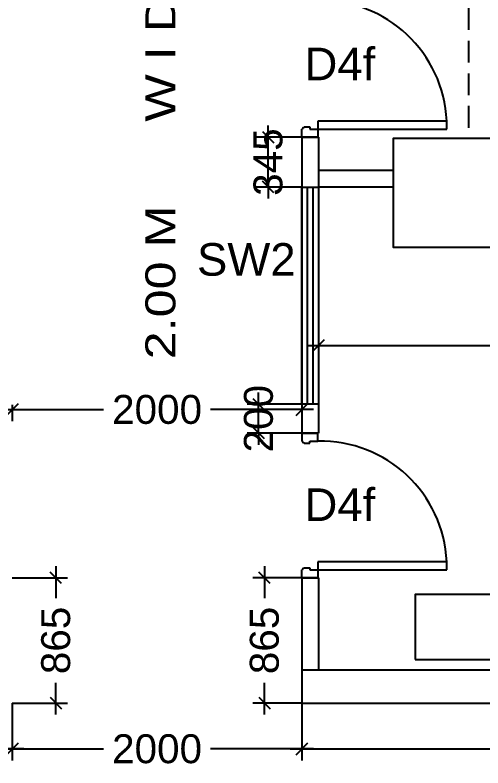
# Model space of a CAD drawing. Extents: x 6345096 to 6738923, y -6490958 to -6305885.
# Drawn here: x 6638437 to 6641668, y -6389618 to -6384416 of the extents above; entities that cross this region are included whole.
import ezdxf
from ezdxf.enums import TextEntityAlignment as Align

# ---------------------------------------------------------------- set-up
doc = ezdxf.new("R2010")
doc.units = 0
doc.header["$LTSCALE"] = 600
doc.header["$MEASUREMENT"] = 0
doc.header["$PDMODE"] = 35
doc.linetypes.add('HIDDEN', pattern=[0.375, 0.25, -0.125])
doc.layers.get('0').update_dxf_attribs({"linetype": 'CONTINUOUS'})
doc.layers.get('Defpoints').update_dxf_attribs({"linetype": 'CONTINUOUS'})
for name, color, linetype in [('8', 8, 'CONTINUOUS'), ('DOOR', 32, 'CONTINUOUS'), ('HS', 251, 'CONTINUOUS'), ('joinery', 7, 'CONTINUOUS'), ('LA-column', 3, 'CONTINUOUS'), ('TXT', 6, 'CONTINUOUS'), ('Walls', 7, 'CONTINUOUS'), ('WIN', 151, 'CONTINUOUS'), ('Working Dim', 5, 'CONTINUOUS')]:
    doc.layers.add(name, color=color, linetype=linetype)
doc.styles.add('ari', font='arial.ttf')
doc.styles.add('ARIAL', font='arial.ttf')
doc.dimstyles.new('int. dim', dxfattribs={"dimtxt": 200, "dimasz": 80, "dimexe": 80, "dimexo": 0, "dimgap": 70, "dimtad": 0, "dimdec": 0, "dimzin": 12, "dimdsep": 46, "dimtxsty": 'ari', "dimblk": 'OBLIQUE', "dimcen": 2, "dimdle": 80, "dimclrd": 256, "dimclre": 256, "dimclrt": 6, "dimadec": 0, "dimazin": 0, "dimtfac": 1, "dimtdec": 0, "dimtix": 1, "dimtmove": 2, "dimatfit": 3, "dimfxl": 1, "dimtolj": 1, "dimtzin": 0, "dimlwd": -1, "dimlwe": -1, "dimarcsym": 0})

# ---------------------------------------------------------------- blocks, each defined once
blk = doc.blocks.new('1000')
at = {"layer": 'DOOR'}
for p, q in [((0, -100), (0, 0)), ((0, 0), (49.7, 0)), ((49.7, 0), (49.7, -2.2)), ((63.2, -13.5), (61, -13.5)), ((63.2, -13.5), (63.2, -49.5)), ((836.8, -13.5), (836.8, -49.5)), ((836.8, -13.5), (839, -13.5)), ((850.3, 0), (850.3, -2.2)), ((900, 0), (850.3, 0)), ((900, -100), (900, 0)), ((63.2, -49.5), (49.7, -49.5)), ((49.7, -49.5), (49.7, -100)), ((836.8, -49.5), (850.3, -49.5)), ((850.3, -49.5), (850.3, -100)), ((49.7, -100), (0, -100)), ((49.7, -100), (49.7, -900.6)), ((100.2, -100), (49.7, -100)), ((100.2, -900.6), (100.2, -100)), ((850.3, -100), (900, -100)), ((49.7, -900.6), (100.2, -900.6))]:
    blk.add_line(p, q, dxfattribs=at)
for centre, major_axis, start_param, end_param in [((49.7, -13.5), (-7.95, 7.95), 3.926991, 5.497787), ((850.3, -13.5), (7.95, 7.95), 0.785398, 2.356194)]:
    blk.add_ellipse(centre, major_axis=major_axis, ratio=1, start_param=start_param, end_param=end_param, dxfattribs=at)
at = {"layer": 'DOOR', "color": 145}
blk.add_ellipse((64.3, -115.3), major_axis=(-519.7, 589.8), ratio=1, start_param=2.464943, end_param=4.009476, dxfattribs=at)
blk = doc.blocks.new('_Oblique')
at = {"color": 0, "linetype": 'ByBlock', "lineweight": -2}
blk.add_line((-0.5, -0.5), (0.5, 0.5), dxfattribs=at)
blk = doc.blocks.new('*D2163')
at = {"layer": 'Defpoints', "color": 0, "transparency": 16777216}
for p in [(6638417.6, -6387110), (6640417.6, -6387110), (6638417.6, -6387142.3)]:
    blk.add_point(p, dxfattribs=at)
at = {"layer": 'Working Dim', "transparency": 16777216}
for p, q in [((6638417.6, -6387110), (6638417.6, -6387222.3)), ((6640417.6, -6387110), (6640417.6, -6387222.3)), ((6638337.6, -6387142.3), (6639047.6, -6387142.3)), ((6640497.6, -6387142.3), (6639787.6, -6387142.3))]:
    blk.add_line(p, q, dxfattribs=at)
at = {"layer": 'Working Dim', "transparency": 16777216, "xscale": 80, "yscale": 80, "zscale": 80, "rotation": 180}
blk.add_blockref('_Oblique', (6638417.6, -6387142.3), dxfattribs=at)
at = {"layer": 'Working Dim', "transparency": 16777216, "xscale": 80, "yscale": 80, "zscale": 80}
blk.add_blockref('_Oblique', (6640417.6, -6387142.3), dxfattribs=at)
at = {"layer": 'Working Dim', "color": 6, "transparency": 16777216, "insert": (6639417.6, -6387142.3), "char_height": 200, "attachment_point": 5, "style": 'ari'}
blk.add_mtext('\\A1;2000', dxfattribs=at)
blk = doc.blocks.new('*D2174')
at = {"layer": 'Defpoints', "color": 0, "transparency": 16777216}
for p in [(6640531.6, -6386420.6), (6646661.2, -6386420.6), (6646661.2, -6386700)]:
    blk.add_point(p, dxfattribs=at)
at = {"layer": 'Working Dim', "transparency": 16777216}
for p, q in [((6640531.6, -6386420.6), (6640531.6, -6386780)), ((6646661.2, -6386420.6), (6646661.2, -6386780)), ((6640451.6, -6386700), (6643227.6, -6386700)), ((6646741.2, -6386700), (6643965.3, -6386700))]:
    blk.add_line(p, q, dxfattribs=at)
at = {"layer": 'Working Dim', "transparency": 16777216, "xscale": 80, "yscale": 80, "zscale": 80, "rotation": 180}
blk.add_blockref('_Oblique', (6640531.6, -6386700), dxfattribs=at)
at = {"layer": 'Working Dim', "transparency": 16777216, "xscale": 80, "yscale": 80, "zscale": 80}
blk.add_blockref('_Oblique', (6646661.2, -6386700), dxfattribs=at)
at = {"layer": 'Working Dim', "color": 6, "transparency": 16777216, "insert": (6643596.4, -6386700), "char_height": 200, "attachment_point": 5, "style": 'ari'}
blk.add_mtext('\\A1;6130', dxfattribs=at)
blk = doc.blocks.new('A$C2CD672AE')
at = {"layer": 'Walls', "color": 8, "linetype": 'HIDDEN'}
blk.add_line((111249.6, 73404.3), (111249.6, 71154.2), dxfattribs=at)
blk = doc.blocks.new('*D2463')
at = {"layer": 'Defpoints', "color": 0, "transparency": 16777216}
for p in [(6635921.9, -6389169.7, 3.4), (6638417.6, -6389169.7, -2.5), (6638417.6, -6389486.8)]:
    blk.add_point(p, dxfattribs=at)
at = {"layer": 'Working Dim', "transparency": 16777216}
for p, q in [((6635921.9, -6389169.7), (6635921.9, -6389566.8)), ((6638417.6, -6389169.7), (6638417.6, -6389566.8)), ((6635841.9, -6389486.8), (6636798.7, -6389486.8)), ((6638497.6, -6389486.8), (6637540.8, -6389486.8))]:
    blk.add_line(p, q, dxfattribs=at)
at = {"layer": 'Working Dim', "transparency": 16777216, "xscale": 80, "yscale": 80, "zscale": 80, "rotation": 180}
blk.add_blockref('_Oblique', (6635921.9, -6389486.8), dxfattribs=at)
at = {"layer": 'Working Dim', "transparency": 16777216, "xscale": 80, "yscale": 80, "zscale": 80}
blk.add_blockref('_Oblique', (6638417.6, -6389486.8), dxfattribs=at)
at = {"layer": 'Working Dim', "color": 6, "transparency": 16777216, "insert": (6637169.7, -6389486.8), "char_height": 200, "attachment_point": 5, "style": 'ari'}
blk.add_mtext('\\A1;2495', dxfattribs=at)
blk = doc.blocks.new('*D2464')
at = {"layer": 'Defpoints', "color": 0, "transparency": 16777216}
for p in [(6638417.6, -6389169.7, -2.5), (6640417.6, -6389169.7, -2.5), (6640417.6, -6389486.8)]:
    blk.add_point(p, dxfattribs=at)
at = {"layer": 'Working Dim', "transparency": 16777216}
for p, q in [((6638417.6, -6389169.7), (6638417.6, -6389566.8)), ((6640417.6, -6389169.7), (6640417.6, -6389566.8)), ((6638337.6, -6389486.8), (6639047.6, -6389486.8)), ((6640497.6, -6389486.8), (6639787.6, -6389486.8))]:
    blk.add_line(p, q, dxfattribs=at)
at = {"layer": 'Working Dim', "transparency": 16777216, "xscale": 80, "yscale": 80, "zscale": 80, "rotation": 180}
blk.add_blockref('_Oblique', (6638417.6, -6389486.8), dxfattribs=at)
at = {"layer": 'Working Dim', "transparency": 16777216, "xscale": 80, "yscale": 80, "zscale": 80}
blk.add_blockref('_Oblique', (6640417.6, -6389486.8), dxfattribs=at)
at = {"layer": 'Working Dim', "color": 6, "transparency": 16777216, "insert": (6639417.6, -6389486.8), "char_height": 200, "attachment_point": 5, "style": 'ari'}
blk.add_mtext('\\A1;2000', dxfattribs=at)
blk = doc.blocks.new('*D2465')
at = {"layer": 'Defpoints', "color": 0, "transparency": 16777216}
for p in [(6640417.6, -6389169.7, -2.5), (6646890.3, -6389169.7), (6646890.3, -6389486.8)]:
    blk.add_point(p, dxfattribs=at)
at = {"layer": 'Working Dim', "transparency": 16777216}
for p, q in [((6640417.6, -6389169.7), (6640417.6, -6389566.8)), ((6646890.3, -6389169.7), (6646890.3, -6389566.8)), ((6640337.6, -6389486.8), (6643284, -6389486.8)), ((6646970.3, -6389486.8), (6644023.9, -6389486.8))]:
    blk.add_line(p, q, dxfattribs=at)
at = {"layer": 'Working Dim', "transparency": 16777216, "xscale": 80, "yscale": 80, "zscale": 80, "rotation": 180}
blk.add_blockref('_Oblique', (6640417.6, -6389486.8), dxfattribs=at)
at = {"layer": 'Working Dim', "transparency": 16777216, "xscale": 80, "yscale": 80, "zscale": 80}
blk.add_blockref('_Oblique', (6646890.3, -6389486.8), dxfattribs=at)
at = {"layer": 'Working Dim', "color": 6, "transparency": 16777216, "insert": (6643654, -6389486.8), "char_height": 200, "attachment_point": 5, "style": 'ari'}
blk.add_mtext('\\A1;6475', dxfattribs=at)
blk = doc.blocks.new('*D2467')
at = {"layer": 'Defpoints', "color": 0, "transparency": 16777216}
for p in [(6640159.5, -6388304.7), (6640417.6, -6388304.7, 3.4), (6640417.6, -6389169.8)]:
    blk.add_point(p, dxfattribs=at)
at = {"layer": 'Working Dim', "transparency": 16777216}
for p, q in [((6640159.5, -6388224.7), (6640159.5, -6388445.4)), ((6640417.6, -6388304.7), (6640079.5, -6388304.7)), ((6640159.5, -6389249.8), (6640159.5, -6389029.1)), ((6640417.6, -6389169.8), (6640079.5, -6389169.8))]:
    blk.add_line(p, q, dxfattribs=at)
at = {"layer": 'Working Dim', "transparency": 16777216, "xscale": 80, "yscale": 80, "zscale": 80}
for p, rotation in [((6640159.5, -6388304.7), 90), ((6640159.5, -6389169.8), 270)]:
    blk.add_blockref('_Oblique', p, dxfattribs=dict(at, rotation=rotation))
at = {"layer": 'Working Dim', "color": 6, "transparency": 16777216, "insert": (6640159.5, -6388737.2), "char_height": 200, "attachment_point": 5, "rotation": 90, "style": 'ari'}
blk.add_mtext('\\A1;865', dxfattribs=at)
blk = doc.blocks.new('*D2576')
at = {"layer": 'Defpoints', "color": 0, "transparency": 16777216}
for p in [(6638417.6, -6388304.7, 3.4), (6638718.5, -6388304.7), (6638417.6, -6389169.7)]:
    blk.add_point(p, dxfattribs=at)
at = {"layer": 'Working Dim', "transparency": 16777216}
for p, q in [((6638718.5, -6388224.7), (6638718.5, -6388445.4)), ((6638417.6, -6388304.7), (6638798.5, -6388304.7)), ((6638718.5, -6389249.7), (6638718.5, -6389029)), ((6638417.6, -6389169.7), (6638798.5, -6389169.7))]:
    blk.add_line(p, q, dxfattribs=at)
at = {"layer": 'Working Dim', "transparency": 16777216, "xscale": 80, "yscale": 80, "zscale": 80}
for p, rotation in [((6638718.5, -6388304.7), 90), ((6638718.5, -6389169.7), 270)]:
    blk.add_blockref('_Oblique', p, dxfattribs=dict(at, rotation=rotation))
at = {"layer": 'Working Dim', "color": 6, "transparency": 16777216, "insert": (6638718.5, -6388737.2), "char_height": 200, "attachment_point": 5, "rotation": 90, "style": 'ari'}
blk.add_mtext('\\A1;865', dxfattribs=at)
blk = doc.blocks.new('*D2577')
at = {"layer": 'Defpoints', "color": 0, "transparency": 16777216}
for p in [(6640118.9, -6387105.3), (6640417.6, -6387105.3), (6640417.6, -6387304.7, 3.4)]:
    blk.add_point(p, dxfattribs=at)
at = {"layer": 'Working Dim', "transparency": 16777216}
for p, q in [((6640118.9, -6387105.3), (6640118.9, -6387025.3)), ((6640417.6, -6387105.3), (6640038.9, -6387105.3)), ((6640118.9, -6387304.7), (6640118.9, -6387105.3)), ((6640417.6, -6387304.7), (6640038.9, -6387304.7)), ((6640118.9, -6387304.7), (6640118.9, -6387384.7))]:
    blk.add_line(p, q, dxfattribs=at)
at = {"layer": 'Working Dim', "transparency": 16777216, "xscale": 80, "yscale": 80, "zscale": 80}
for p, rotation in [((6640118.9, -6387105.3), 270), ((6640118.9, -6387304.7), 90)]:
    blk.add_blockref('_Oblique', p, dxfattribs=dict(at, rotation=rotation))
at = {"layer": 'Working Dim', "color": 6, "transparency": 16777216, "insert": (6640118.9, -6387205), "char_height": 200, "attachment_point": 5, "rotation": 90, "style": 'ari'}
blk.add_mtext('\\A1;200', dxfattribs=at)
blk = doc.blocks.new('*D2578')
at = {"layer": 'Defpoints', "color": 0, "transparency": 16777216}
for p in [(6640185, -6385259.9), (6640417.6, -6385259.9, -3.4), (6640417.6, -6385604.9)]:
    blk.add_point(p, dxfattribs=at)
at = {"layer": 'Working Dim', "transparency": 16777216}
for p, q in [((6640185, -6385259.9), (6640185, -6385179.9)), ((6640417.6, -6385259.9), (6640105, -6385259.9)), ((6640185, -6385604.9), (6640185, -6385259.9)), ((6640417.6, -6385604.9), (6640105, -6385604.9)), ((6640185, -6385604.9), (6640185, -6385684.9))]:
    blk.add_line(p, q, dxfattribs=at)
at = {"layer": 'Working Dim', "transparency": 16777216, "xscale": 80, "yscale": 80, "zscale": 80}
for p, rotation in [((6640185, -6385259.9), 270), ((6640185, -6385604.9), 90)]:
    blk.add_blockref('_Oblique', p, dxfattribs=dict(at, rotation=rotation))
at = {"layer": 'Working Dim', "color": 6, "transparency": 16777216, "insert": (6640185, -6385432.4), "char_height": 200, "attachment_point": 5, "rotation": 90, "style": 'ari'}
blk.add_mtext('\\A1;345', dxfattribs=at)

msp = doc.modelspace()

# ---------------------------------------------------------------- linework, layer by layer
at = {"layer": 'LA-column', "color": 2, "elevation": 3.421}
for points in [[(6641799.354, -6386019.668), (6641799.354, -6385269.668), (6641049.354, -6385269.668), (6641049.354, -6386019.668)], [(6641199.359, -6388869.723), (6641799.359, -6388869.723), (6641799.359, -6388419.723), (6641199.359, -6388419.723)]]:
    msp.add_lwpolyline(points, close=True, dxfattribs=at)
at = {"layer": 'Walls', "linetype": 'Continuous'}
for p, q in [((6640417.629, -6385259.852), (6640417.629, -6387304.723, 6.841)), ((6640417.629, -6385259.852, -3.421), (6640532.629, -6385259.852, -3.421)), ((6640532.629, -6385259.852), (6640532.629, -6387304.723)), ((6640417.629, -6387304.723, 3.421), (6640532.629, -6387304.723, 3.421)), ((6640417.629, -6388304.723, 6.841), (6640417.629, -6389169.734, -2.471)), ((6640417.629, -6388304.723, 3.421), (6640532.629, -6388304.723, 3.421)), ((6640532.629, -6388304.723), (6640532.629, -6388940.182))]:
    msp.add_line(p, q, dxfattribs=at)
at = {"layer": 'Walls'}
for p, q in [((6641049.354, -6385489.852), (6640532.629, -6385489.852)), ((6641049.354, -6385604.852), (6640532.629, -6385604.852)), ((6640417.629, -6388940.182), (6646660.295, -6388940.182)), ((6640417.629, -6389169.734), (6646890.295, -6389169.734))]:
    msp.add_line(p, q, dxfattribs=at)
at = {"layer": 'WIN', "linetype": 'Continuous'}
for points in [[(6640417.638, -6385604.852), (6640532.629, -6385604.852), (6640532.629, -6387105.261), (6640417.638, -6387105.261)], [(6640457.638, -6385604.852), (6640492.629, -6385604.852), (6640492.629, -6387105.261), (6640457.638, -6387105.261)]]:
    msp.add_lwpolyline(points, close=True, dxfattribs=at)

# ---------------------------------------------------------------- block references
at = {"layer": 'DOOR', "linetype": 'Continuous', "xscale": 1.111111108213692, "yscale": 1.111111108213692, "zscale": 1.111111108213692, "rotation": 90.00001306273684}
for p in [(6640417.629, -6385259.852, -3.421), (6640417.629, -6388304.723, 3.421)]:
    msp.add_blockref('1000', p, dxfattribs=at)
at = {"layer": 'HS'}
msp.add_blockref('A$C2CD672AE', (6530319.294, -6456423.902, 8.17), dxfattribs=at)

# ---------------------------------------------------------------- texts
at = {"layer": '8', "color": 6, "style": 'ari'}
for p in [(6640680.546, -6384866.868, -1.419), (6640680.546, -6387911.739, 5.423)]:
    msp.add_text('D4f', height=225, dxfattribs=at).set_placement(p, align=Align.CENTER)
at = {"layer": 'joinery', "style": 'ari'}
msp.add_text('SW2', height=225, dxfattribs=at).set_placement((6640034.017, -6386217.144), align=Align.CENTER)
at = {"layer": 'TXT', "color": 7, "style": 'ARIAL', "width": 1.2}
msp.add_text('2.00 M      W I D E      C O R R I D O R', height=207.36, rotation=90, dxfattribs=at).set_placement((6639544.305, -6383801.663), align=Align.CENTER)

# ---------------------------------------------------------------- dimensions: what is measured, and where the dimension line sits
at = {"layer": 'Working Dim'}
for base, p1, p2, picture, middle in [((6640184.997, -6385259.852), (6640417.629, -6385604.852), (6640417.629, -6385259.852, -3.421), '*D2578', (6640184.997, -6385432.352)), ((6638718.486, -6388304.723), (6638417.629, -6389169.667), (6638417.629, -6388304.723, 3.421), '*D2576', (6638718.486, -6388737.195)), ((6640159.492, -6388304.723), (6640417.629, -6389169.754), (6640417.628, -6388304.723, 3.421), '*D2467', (6640159.492, -6388737.239))]:
    dim = msp.add_linear_dim(base=base, p1=p1, p2=p2, angle=90, dimstyle='int. dim', dxfattribs=at)
    dim.commit()
    dim.dimension.update_dxf_attribs({"geometry": picture, "text_midpoint": middle})
at = {"layer": 'Working Dim', "color": 6}
for base, p1, p2, picture, middle in [((6646661.238, -6386700.012), (6640531.629, -6386420.635), (6646661.238, -6386420.635), '*D2174', (6643596.433, -6386700.012)), ((6638417.629, -6387142.296), (6640417.629, -6387110.033), (6638417.629, -6387110.033), '*D2163', (6639417.629, -6387142.296))]:
    dim = msp.add_linear_dim(base=base, p1=p1, p2=p2, angle=180, dimstyle='int. dim', override={"dimtxt": 200, "dimarcsym": 1}, dxfattribs=at)
    dim.commit()
    dim.dimension.update_dxf_attribs({"geometry": picture, "text_midpoint": middle})
at = {"layer": 'Working Dim'}
dim = msp.add_linear_dim(base=(6640118.938, -6387105.261), p1=(6640417.628, -6387304.723, 3.421), p2=(6640417.638, -6387105.261), angle=90, text='200', dimstyle='int. dim', dxfattribs=at)
dim.commit()
dim.dimension.update_dxf_attribs({"geometry": '*D2577', "text_midpoint": (6640118.938, -6387204.992)})
for base, p1, p2, text, picture, middle in [((6638417.629, -6389486.816), (6635921.855, -6389169.73, 3.421), (6638417.629, -6389169.667, -2.471), '2495', '*D2463', (6637169.742, -6389486.816)), ((6646890.295, -6389486.816), (6640417.629, -6389169.734, -2.471), (6646890.295, -6389169.734), '6475', '*D2465', (6643653.962, -6389486.816))]:
    dim = msp.add_linear_dim(base=base, p1=p1, p2=p2, text=text, dimstyle='int. dim', dxfattribs=at)
    dim.commit()
    dim.dimension.update_dxf_attribs({"geometry": picture, "text_midpoint": middle})
dim = msp.add_linear_dim(base=(6640417.629, -6389486.816), p1=(6638417.629, -6389169.667, -2.471), p2=(6640417.629, -6389169.734, -2.471), dimstyle='int. dim', dxfattribs=at)
dim.commit()
dim.dimension.update_dxf_attribs({"geometry": '*D2464', "text_midpoint": (6639417.629, -6389486.816)})

doc.saveas('drawing.dxf')
